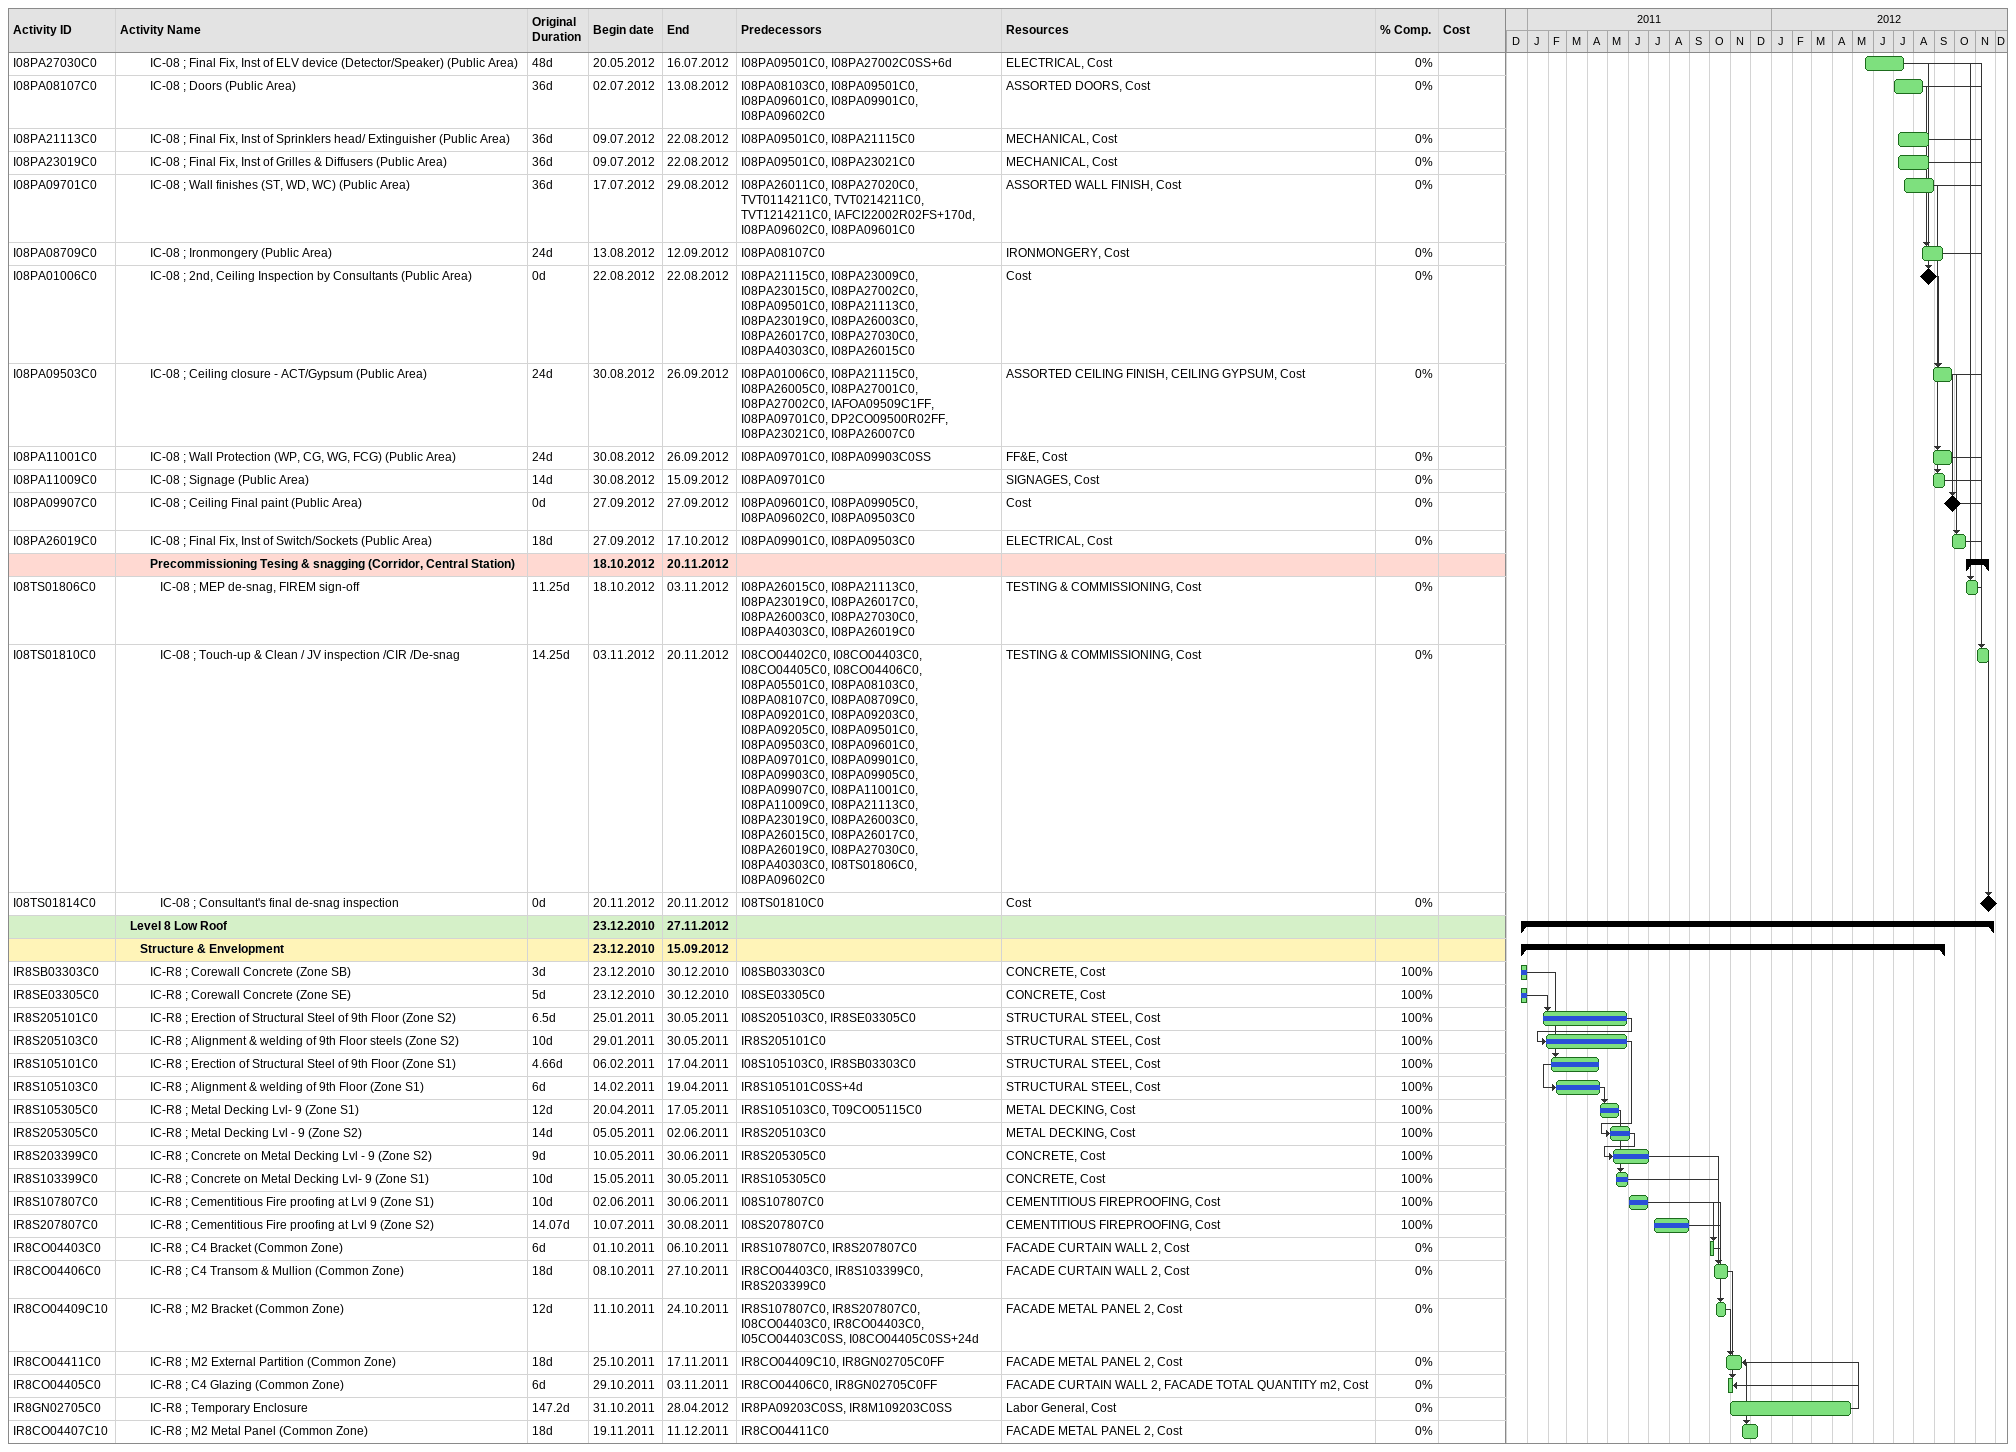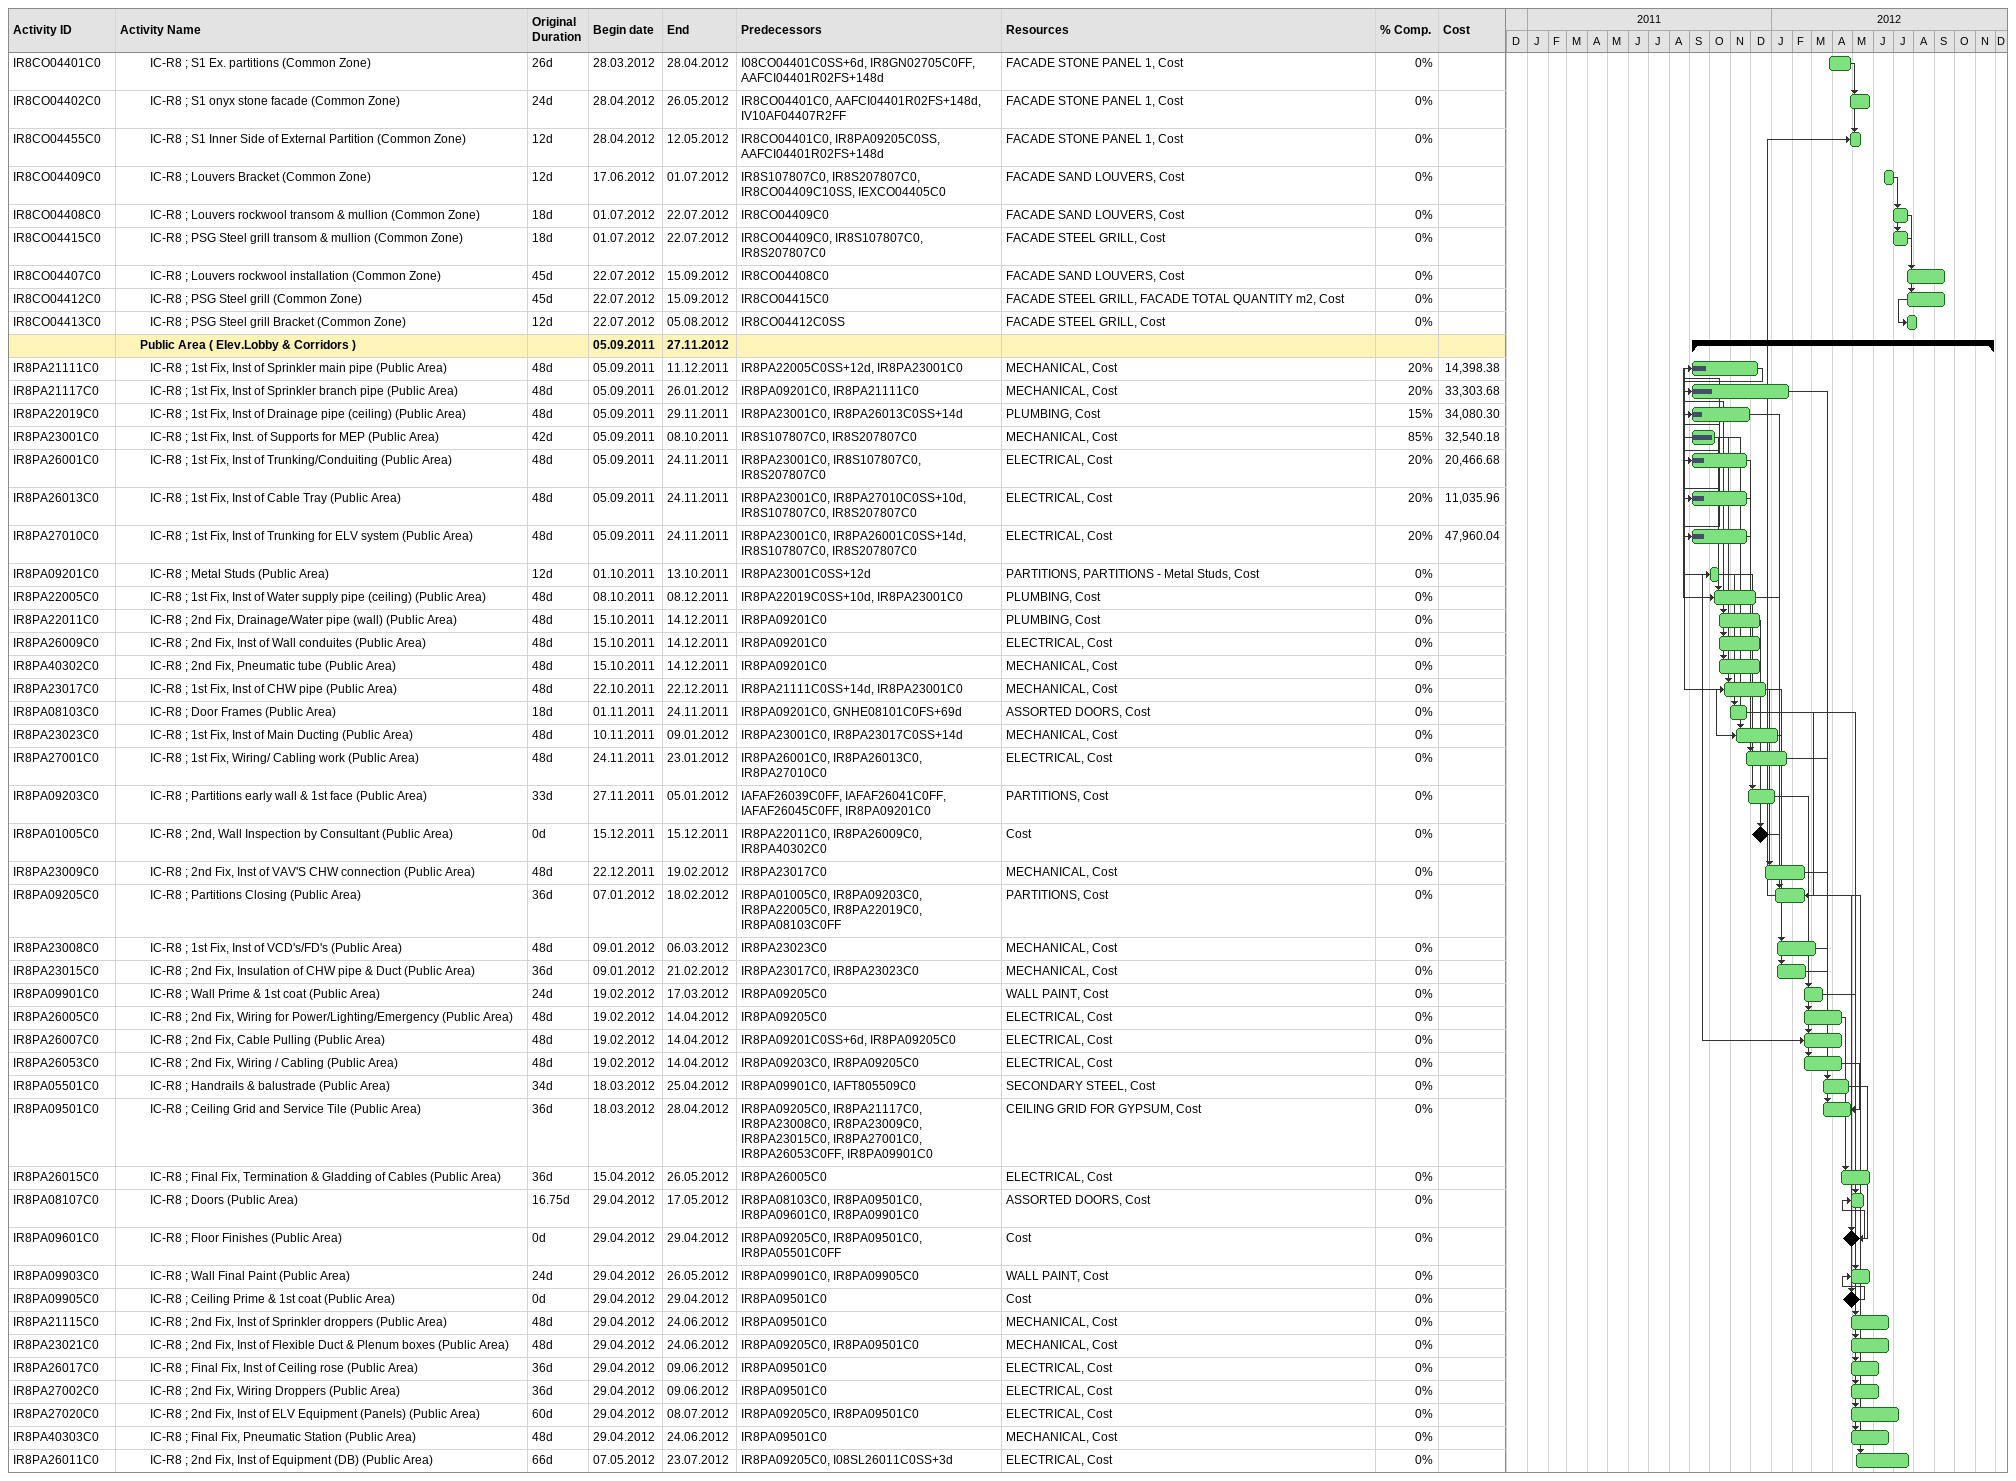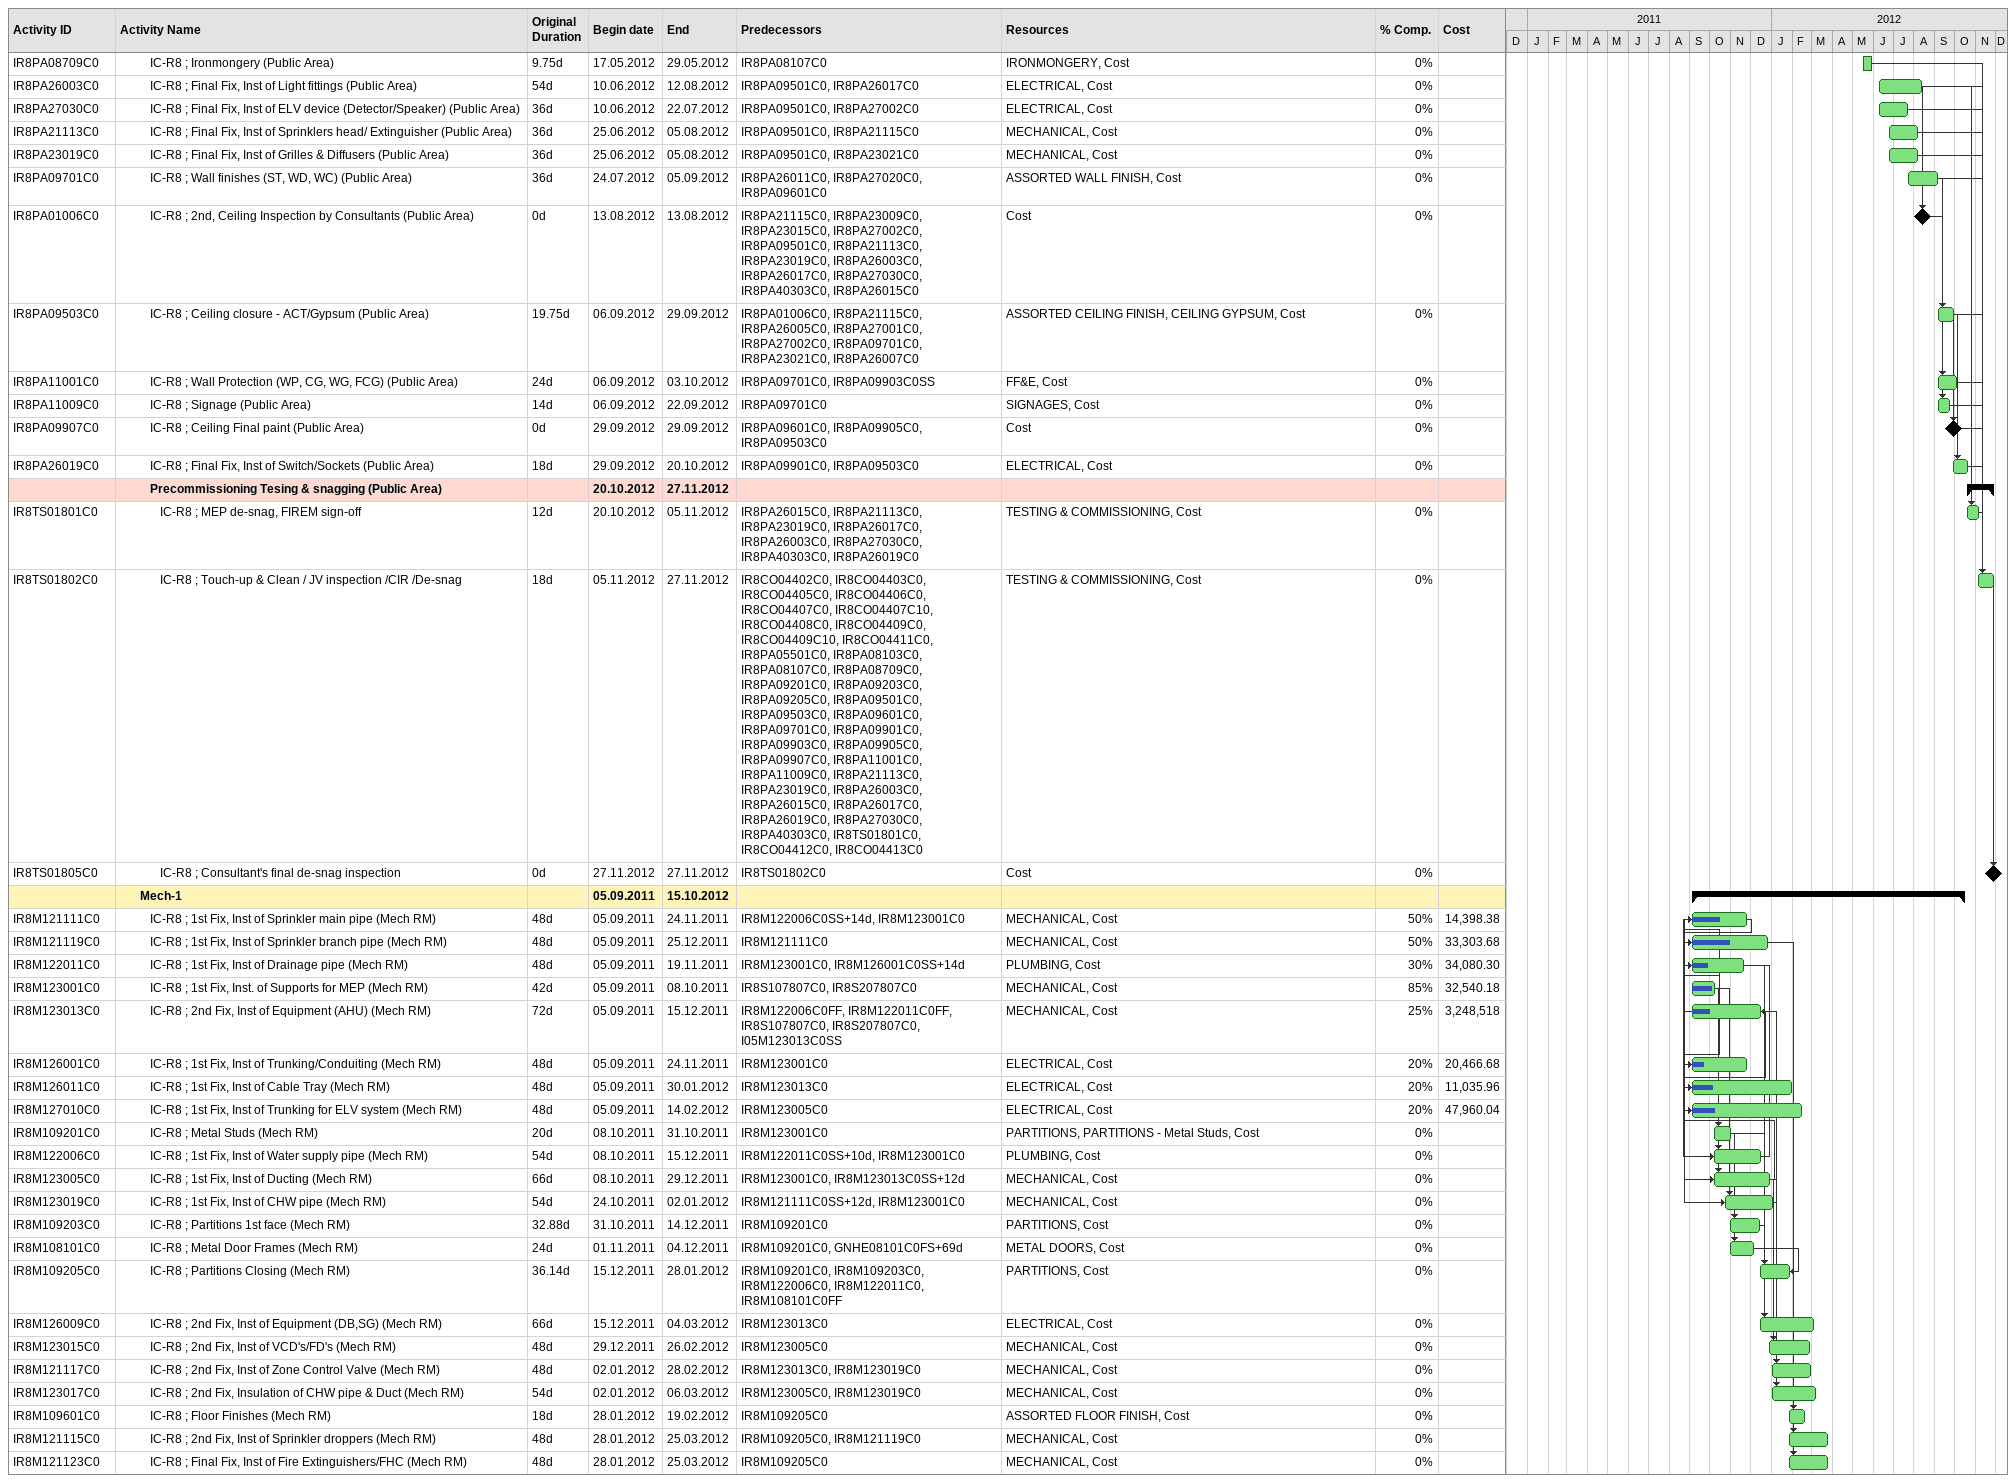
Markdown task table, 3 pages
| ID | Level | Task | Original duration | Start | Finish | Predecessors | Resources | % complete | Cost |
|---|---|---|---|---|---|---|---|---|---|
| I08PA27030C0 | 4 | IC-08 ; Final Fix, Inst of ELV device (Detector/Speaker) (Public Area) | 48d | 2012-05-20 | 2012-07-16 | I08PA09501C0, I08PA27002C0SS+6d | ELECTRICAL, Cost | 0 |  |
| I08PA08107C0 | 4 | IC-08 ; Doors (Public Area) | 36d | 2012-07-02 | 2012-08-13 | I08PA08103C0, I08PA09501C0, I08PA09601C0, I08PA09901C0, I08PA09602C0 | ASSORTED DOORS, Cost | 0 |  |
| I08PA21113C0 | 4 | IC-08 ; Final Fix, Inst of Sprinklers head/ Extinguisher (Public Area) | 36d | 2012-07-09 | 2012-08-22 | I08PA09501C0, I08PA21115C0 | MECHANICAL, Cost | 0 |  |
| I08PA23019C0 | 4 | IC-08 ; Final Fix, Inst of Grilles & Diffusers (Public Area) | 36d | 2012-07-09 | 2012-08-22 | I08PA09501C0, I08PA23021C0 | MECHANICAL, Cost | 0 |  |
| I08PA09701C0 | 4 | IC-08 ; Wall finishes (ST, WD, WC) (Public Area) | 36d | 2012-07-17 | 2012-08-29 | I08PA26011C0, I08PA27020C0, TVT0114211C0, TVT0214211C0, TVT1214211C0, IAFCI22002R02FS+170d, I08PA09602C0, I08PA09601C0 | ASSORTED WALL FINISH, Cost | 0 |  |
| I08PA08709C0 | 4 | IC-08 ; Ironmongery (Public Area) | 24d | 2012-08-13 | 2012-09-12 | I08PA08107C0 | IRONMONGERY, Cost | 0 |  |
| I08PA01006C0 | 4 | IC-08 ; 2nd, Ceiling Inspection by Consultants (Public Area) | 0d | 2012-08-22 | 2012-08-22 | I08PA21115C0, I08PA23009C0, I08PA23015C0, I08PA27002C0, I08PA09501C0, I08PA21113C0, I08PA23019C0, I08PA26003C0, I08PA26017C0, I08PA27030C0, I08PA40303C0, I08PA26015C0 | Cost | 0 |  |
| I08PA09503C0 | 4 | IC-08 ; Ceiling closure - ACT/Gypsum (Public Area) | 24d | 2012-08-30 | 2012-09-26 | I08PA01006C0, I08PA21115C0, I08PA26005C0, I08PA27001C0, I08PA27002C0, IAFOA09509C1FF, I08PA09701C0, DP2CO09500R02FF, I08PA23021C0, I08PA26007C0 | ASSORTED CEILING FINISH, CEILING GYPSUM, Cost | 0 |  |
| I08PA11001C0 | 4 | IC-08 ; Wall Protection (WP, CG, WG, FCG) (Public Area) | 24d | 2012-08-30 | 2012-09-26 | I08PA09701C0, I08PA09903C0SS | FF&E, Cost | 0 |  |
| I08PA11009C0 | 4 | IC-08 ; Signage (Public Area) | 14d | 2012-08-30 | 2012-09-15 | I08PA09701C0 | SIGNAGES, Cost | 0 |  |
| I08PA09907C0 | 4 | IC-08 ; Ceiling Final paint (Public Area) | 0d | 2012-09-27 | 2012-09-27 | I08PA09601C0, I08PA09905C0, I08PA09602C0, I08PA09503C0 | Cost | 0 |  |
| I08PA26019C0 | 4 | IC-08 ; Final Fix, Inst of Switch/Sockets (Public Area) | 18d | 2012-09-27 | 2012-10-17 | I08PA09901C0, I08PA09503C0 | ELECTRICAL, Cost | 0 |  |
|  | 4 | **Precommissioning Tesing & snagging (Corridor, Central Station)** |  | 2012-10-18 | 2012-11-20 |  |  |  |  |
| I08TS01806C0 | 5 | IC-08 ; MEP de-snag, FIREM sign-off | 11.25d | 2012-10-18 | 2012-11-03 | I08PA26015C0, I08PA21113C0, I08PA23019C0, I08PA26017C0, I08PA26003C0, I08PA27030C0, I08PA40303C0, I08PA26019C0 | TESTING & COMMISSIONING, Cost | 0 |  |
| I08TS01810C0 | 5 | IC-08 ; Touch-up & Clean / JV inspection /CIR /De-snag | 14.25d | 2012-11-03 | 2012-11-20 | I08CO04402C0, I08CO04403C0, I08CO04405C0, I08CO04406C0, I08PA05501C0, I08PA08103C0, I08PA08107C0, I08PA08709C0, I08PA09201C0, I08PA09203C0, I08PA09205C0, I08PA09501C0, I08PA09503C0, I08PA09601C0, I08PA09701C0, I08PA09901C0, I08PA09903C0, I08PA09905C0, I08PA09907C0, I08PA11001C0, I08PA11009C0, I08PA21113C0, I08PA23019C0, I08PA26003C0, I08PA26015C0, I08PA26017C0, I08PA26019C0, I08PA27030C0, I08PA40303C0, I08TS01806C0, I08PA09602C0 | TESTING & COMMISSIONING, Cost | 0 |  |
| I08TS01814C0 | 5 | IC-08 ; Consultant's final de-snag inspection | 0d | 2012-11-20 | 2012-11-20 | I08TS01810C0 | Cost | 0 |  |
|  | 2 | **Level 8 Low Roof** |  | 2010-12-23 | 2012-11-27 |  |  |  |  |
|  | 3 | **Structure & Envelopment** |  | 2010-12-23 | 2012-09-15 |  |  |  |  |
| IR8SB03303C0 | 4 | IC-R8 ; Corewall Concrete (Zone SB) | 3d | 2010-12-23 | 2010-12-30 | I08SB03303C0 | CONCRETE, Cost | 100 |  |
| IR8SE03305C0 | 4 | IC-R8 ; Corewall Concrete (Zone SE) | 5d | 2010-12-23 | 2010-12-30 | I08SE03305C0 | CONCRETE, Cost | 100 |  |
| IR8S205101C0 | 4 | IC-R8 ; Erection of Structural Steel of 9th Floor (Zone S2) | 6.5d | 2011-01-25 | 2011-05-30 | I08S205103C0, IR8SE03305C0 | STRUCTURAL STEEL, Cost | 100 |  |
| IR8S205103C0 | 4 | IC-R8 ; Alignment & welding of 9th Floor steels (Zone S2) | 10d | 2011-01-29 | 2011-05-30 | IR8S205101C0 | STRUCTURAL STEEL, Cost | 100 |  |
| IR8S105101C0 | 4 | IC-R8 ; Erection of Structural Steel of 9th Floor (Zone S1) | 4.66d | 2011-02-06 | 2011-04-17 | I08S105103C0, IR8SB03303C0 | STRUCTURAL STEEL, Cost | 100 |  |
| IR8S105103C0 | 4 | IC-R8 ; Alignment & welding of 9th Floor (Zone S1) | 6d | 2011-02-14 | 2011-04-19 | IR8S105101C0SS+4d | STRUCTURAL STEEL, Cost | 100 |  |
| IR8S105305C0 | 4 | IC-R8 ; Metal Decking Lvl- 9 (Zone S1) | 12d | 2011-04-20 | 2011-05-17 | IR8S105103C0, T09CO05115C0 | METAL DECKING, Cost | 100 |  |
| IR8S205305C0 | 4 | IC-R8 ; Metal Decking Lvl - 9 (Zone S2) | 14d | 2011-05-05 | 2011-06-02 | IR8S205103C0 | METAL DECKING, Cost | 100 |  |
| IR8S203399C0 | 4 | IC-R8 ; Concrete on Metal Decking Lvl - 9 (Zone S2) | 9d | 2011-05-10 | 2011-06-30 | IR8S205305C0 | CONCRETE, Cost | 100 |  |
| IR8S103399C0 | 4 | IC-R8 ; Concrete on Metal Decking Lvl- 9 (Zone S1) | 10d | 2011-05-15 | 2011-05-30 | IR8S105305C0 | CONCRETE, Cost | 100 |  |
| IR8S107807C0 | 4 | IC-R8 ; Cementitious Fire proofing at Lvl 9 (Zone S1) | 10d | 2011-06-02 | 2011-06-30 | I08S107807C0 | CEMENTITIOUS FIREPROOFING, Cost | 100 |  |
| IR8S207807C0 | 4 | IC-R8 ; Cementitious Fire proofing at Lvl 9 (Zone S2) | 14.07d | 2011-07-10 | 2011-08-30 | I08S207807C0 | CEMENTITIOUS FIREPROOFING, Cost | 100 |  |
| IR8CO04403C0 | 4 | IC-R8 ; C4 Bracket (Common Zone) | 6d | 2011-10-01 | 2011-10-06 | IR8S107807C0, IR8S207807C0 | FACADE CURTAIN WALL 2, Cost | 0 |  |
| IR8CO04406C0 | 4 | IC-R8 ; C4 Transom & Mullion (Common Zone) | 18d | 2011-10-08 | 2011-10-27 | IR8CO04403C0, IR8S103399C0, IR8S203399C0 | FACADE CURTAIN WALL 2, Cost | 0 |  |
| IR8CO04409C10 | 4 | IC-R8 ; M2 Bracket (Common Zone) | 12d | 2011-10-11 | 2011-10-24 | IR8S107807C0, IR8S207807C0, I08CO04403C0, IR8CO04403C0, I05CO04403C0SS, I08CO04405C0SS+24d | FACADE METAL PANEL 2, Cost | 0 |  |
| IR8CO04411C0 | 4 | IC-R8 ; M2 External Partition (Common Zone) | 18d | 2011-10-25 | 2011-11-17 | IR8CO04409C10, IR8GN02705C0FF | FACADE METAL PANEL 2, Cost | 0 |  |
| IR8CO04405C0 | 4 | IC-R8 ; C4 Glazing (Common Zone) | 6d | 2011-10-29 | 2011-11-03 | IR8CO04406C0, IR8GN02705C0FF | FACADE CURTAIN WALL 2, FACADE TOTAL QUANTITY m2, Cost | 0 |  |
| IR8GN02705C0 | 4 | IC-R8 ; Temporary Enclosure | 147.2d | 2011-10-31 | 2012-04-28 | IR8PA09203C0SS, IR8M109203C0SS | Labor General, Cost | 0 |  |
| IR8CO04407C10 | 4 | IC-R8 ; M2 Metal Panel (Common Zone) | 18d | 2011-11-19 | 2011-12-11 | IR8CO04411C0 | FACADE METAL PANEL 2, Cost | 0 |  |
| IR8CO04401C0 | 4 | IC-R8 ; S1 Ex. partitions (Common Zone) | 26d | 2012-03-28 | 2012-04-28 | I08CO04401C0SS+6d, IR8GN02705C0FF, AAFCI04401R02FS+148d | FACADE STONE PANEL 1, Cost | 0 |  |
| IR8CO04402C0 | 4 | IC-R8 ; S1 onyx stone facade (Common Zone) | 24d | 2012-04-28 | 2012-05-26 | IR8CO04401C0, AAFCI04401R02FS+148d, IV10AF04407R2FF | FACADE STONE PANEL 1, Cost | 0 |  |
| IR8CO04455C0 | 4 | IC-R8 ; S1 Inner Side of External Partition (Common Zone) | 12d | 2012-04-28 | 2012-05-12 | IR8CO04401C0, IR8PA09205C0SS, AAFCI04401R02FS+148d | FACADE STONE PANEL 1, Cost | 0 |  |
| IR8CO04409C0 | 4 | IC-R8 ; Louvers Bracket (Common Zone) | 12d | 2012-06-17 | 2012-07-01 | IR8S107807C0, IR8S207807C0, IR8CO04409C10SS, IEXCO04405C0 | FACADE SAND LOUVERS, Cost | 0 |  |
| IR8CO04408C0 | 4 | IC-R8 ; Louvers rockwool transom & mullion (Common Zone) | 18d | 2012-07-01 | 2012-07-22 | IR8CO04409C0 | FACADE SAND LOUVERS, Cost | 0 |  |
| IR8CO04415C0 | 4 | IC-R8 ; PSG Steel grill transom & mullion (Common Zone) | 18d | 2012-07-01 | 2012-07-22 | IR8CO04409C0, IR8S107807C0, IR8S207807C0 | FACADE STEEL GRILL, Cost | 0 |  |
| IR8CO04407C0 | 4 | IC-R8 ; Louvers rockwool installation (Common Zone) | 45d | 2012-07-22 | 2012-09-15 | IR8CO04408C0 | FACADE SAND LOUVERS, Cost | 0 |  |
| IR8CO04412C0 | 4 | IC-R8 ; PSG Steel grill (Common Zone) | 45d | 2012-07-22 | 2012-09-15 | IR8CO04415C0 | FACADE STEEL GRILL, FACADE TOTAL QUANTITY m2, Cost | 0 |  |
| IR8CO04413C0 | 4 | IC-R8 ; PSG Steel grill Bracket (Common Zone) | 12d | 2012-07-22 | 2012-08-05 | IR8CO04412C0SS | FACADE STEEL GRILL, Cost | 0 |  |
|  | 3 | **Public Area ( Elev.Lobby & Corridors )** |  | 2011-09-05 | 2012-11-27 |  |  |  |  |
| IR8PA21111C0 | 4 | IC-R8 ; 1st Fix, Inst of Sprinkler main pipe (Public Area) | 48d | 2011-09-05 | 2011-12-11 | IR8PA22005C0SS+12d, IR8PA23001C0 | MECHANICAL, Cost | 20 | 14398.38 |
| IR8PA21117C0 | 4 | IC-R8 ; 1st Fix, Inst of Sprinkler branch pipe (Public Area) | 48d | 2011-09-05 | 2012-01-26 | IR8PA09201C0, IR8PA21111C0 | MECHANICAL, Cost | 20 | 33303.68 |
| IR8PA22019C0 | 4 | IC-R8 ; 1st Fix, Inst of Drainage pipe (ceiling) (Public Area) | 48d | 2011-09-05 | 2011-11-29 | IR8PA23001C0, IR8PA26013C0SS+14d | PLUMBING, Cost | 15 | 34080.30 |
| IR8PA23001C0 | 4 | IC-R8 ; 1st Fix, Inst. of Supports for MEP (Public Area) | 42d | 2011-09-05 | 2011-10-08 | IR8S107807C0, IR8S207807C0 | MECHANICAL, Cost | 85 | 32540.18 |
| IR8PA26001C0 | 4 | IC-R8 ; 1st Fix, Inst of Trunking/Conduiting (Public Area) | 48d | 2011-09-05 | 2011-11-24 | IR8PA23001C0, IR8S107807C0, IR8S207807C0 | ELECTRICAL, Cost | 20 | 20466.68 |
| IR8PA26013C0 | 4 | IC-R8 ; 1st Fix, Inst of Cable Tray (Public Area) | 48d | 2011-09-05 | 2011-11-24 | IR8PA23001C0, IR8PA27010C0SS+10d, IR8S107807C0, IR8S207807C0 | ELECTRICAL, Cost | 20 | 11035.96 |
| IR8PA27010C0 | 4 | IC-R8 ; 1st Fix, Inst of Trunking for ELV system (Public Area) | 48d | 2011-09-05 | 2011-11-24 | IR8PA23001C0, IR8PA26001C0SS+14d, IR8S107807C0, IR8S207807C0 | ELECTRICAL, Cost | 20 | 47960.04 |
| IR8PA09201C0 | 4 | IC-R8 ; Metal Studs (Public Area) | 12d | 2011-10-01 | 2011-10-13 | IR8PA23001C0SS+12d | PARTITIONS, PARTITIONS - Metal Studs, Cost | 0 |  |
| IR8PA22005C0 | 4 | IC-R8 ; 1st Fix, Inst of Water supply pipe (ceiling) (Public Area) | 48d | 2011-10-08 | 2011-12-08 | IR8PA22019C0SS+10d, IR8PA23001C0 | PLUMBING, Cost | 0 |  |
| IR8PA22011C0 | 4 | IC-R8 ; 2nd Fix, Drainage/Water pipe (wall) (Public Area) | 48d | 2011-10-15 | 2011-12-14 | IR8PA09201C0 | PLUMBING, Cost | 0 |  |
| IR8PA26009C0 | 4 | IC-R8 ; 2nd Fix, Inst of Wall conduites (Public Area) | 48d | 2011-10-15 | 2011-12-14 | IR8PA09201C0 | ELECTRICAL, Cost | 0 |  |
| IR8PA40302C0 | 4 | IC-R8 ; 2nd Fix, Pneumatic tube (Public Area) | 48d | 2011-10-15 | 2011-12-14 | IR8PA09201C0 | MECHANICAL, Cost | 0 |  |
| IR8PA23017C0 | 4 | IC-R8 ; 1st Fix, Inst of CHW pipe (Public Area) | 48d | 2011-10-22 | 2011-12-22 | IR8PA21111C0SS+14d, IR8PA23001C0 | MECHANICAL, Cost | 0 |  |
| IR8PA08103C0 | 4 | IC-R8 ; Door Frames (Public Area) | 18d | 2011-11-01 | 2011-11-24 | IR8PA09201C0, GNHE08101C0FS+69d | ASSORTED DOORS, Cost | 0 |  |
| IR8PA23023C0 | 4 | IC-R8 ; 1st Fix, Inst of Main Ducting (Public Area) | 48d | 2011-11-10 | 2012-01-09 | IR8PA23001C0, IR8PA23017C0SS+14d | MECHANICAL, Cost | 0 |  |
| IR8PA27001C0 | 4 | IC-R8 ; 1st Fix, Wiring/ Cabling work (Public Area) | 48d | 2011-11-24 | 2012-01-23 | IR8PA26001C0, IR8PA26013C0, IR8PA27010C0 | ELECTRICAL, Cost | 0 |  |
| IR8PA09203C0 | 4 | IC-R8 ; Partitions early wall & 1st face (Public Area) | 33d | 2011-11-27 | 2012-01-05 | IAFAF26039C0FF, IAFAF26041C0FF, IAFAF26045C0FF, IR8PA09201C0 | PARTITIONS, Cost | 0 |  |
| IR8PA01005C0 | 4 | IC-R8 ; 2nd, Wall Inspection by Consultant (Public Area) | 0d | 2011-12-15 | 2011-12-15 | IR8PA22011C0, IR8PA26009C0, IR8PA40302C0 | Cost | 0 |  |
| IR8PA23009C0 | 4 | IC-R8 ; 2nd Fix, Inst of VAV'S CHW connection (Public Area) | 48d | 2011-12-22 | 2012-02-19 | IR8PA23017C0 | MECHANICAL, Cost | 0 |  |
| IR8PA09205C0 | 4 | IC-R8 ; Partitions Closing (Public Area) | 36d | 2012-01-07 | 2012-02-18 | IR8PA01005C0, IR8PA09203C0, IR8PA22005C0, IR8PA22019C0, IR8PA08103C0FF | PARTITIONS, Cost | 0 |  |
| IR8PA23008C0 | 4 | IC-R8 ; 1st Fix, Inst of VCD's/FD's (Public Area) | 48d | 2012-01-09 | 2012-03-06 | IR8PA23023C0 | MECHANICAL, Cost | 0 |  |
| IR8PA23015C0 | 4 | IC-R8 ; 2nd Fix, Insulation of CHW pipe & Duct (Public Area) | 36d | 2012-01-09 | 2012-02-21 | IR8PA23017C0, IR8PA23023C0 | MECHANICAL, Cost | 0 |  |
| IR8PA09901C0 | 4 | IC-R8 ; Wall Prime & 1st coat (Public Area) | 24d | 2012-02-19 | 2012-03-17 | IR8PA09205C0 | WALL PAINT, Cost | 0 |  |
| IR8PA26005C0 | 4 | IC-R8 ; 2nd Fix, Wiring for Power/Lighting/Emergency (Public Area) | 48d | 2012-02-19 | 2012-04-14 | IR8PA09205C0 | ELECTRICAL, Cost | 0 |  |
| IR8PA26007C0 | 4 | IC-R8 ; 2nd Fix, Cable Pulling (Public Area) | 48d | 2012-02-19 | 2012-04-14 | IR8PA09201C0SS+6d, IR8PA09205C0 | ELECTRICAL, Cost | 0 |  |
| IR8PA26053C0 | 4 | IC-R8 ; 2nd Fix, Wiring / Cabling (Public Area) | 48d | 2012-02-19 | 2012-04-14 | IR8PA09203C0, IR8PA09205C0 | ELECTRICAL, Cost | 0 |  |
| IR8PA05501C0 | 4 | IC-R8 ; Handrails & balustrade (Public Area) | 34d | 2012-03-18 | 2012-04-25 | IR8PA09901C0, IAFT805509C0 | SECONDARY STEEL, Cost | 0 |  |
| IR8PA09501C0 | 4 | IC-R8 ; Ceiling Grid and Service Tile (Public Area) | 36d | 2012-03-18 | 2012-04-28 | IR8PA09205C0, IR8PA21117C0, IR8PA23008C0, IR8PA23009C0, IR8PA23015C0, IR8PA27001C0, IR8PA26053C0FF, IR8PA09901C0 | CEILING GRID FOR GYPSUM, Cost | 0 |  |
| IR8PA26015C0 | 4 | IC-R8 ; Final Fix, Termination & Gladding of Cables (Public Area) | 36d | 2012-04-15 | 2012-05-26 | IR8PA26005C0 | ELECTRICAL, Cost | 0 |  |
| IR8PA08107C0 | 4 | IC-R8 ; Doors (Public Area) | 16.75d | 2012-04-29 | 2012-05-17 | IR8PA08103C0, IR8PA09501C0, IR8PA09601C0, IR8PA09901C0 | ASSORTED DOORS, Cost | 0 |  |
| IR8PA09601C0 | 4 | IC-R8 ; Floor Finishes (Public Area) | 0d | 2012-04-29 | 2012-04-29 | IR8PA09205C0, IR8PA09501C0, IR8PA05501C0FF | Cost | 0 |  |
| IR8PA09903C0 | 4 | IC-R8 ; Wall Final Paint (Public Area) | 24d | 2012-04-29 | 2012-05-26 | IR8PA09901C0, IR8PA09905C0 | WALL PAINT, Cost | 0 |  |
| IR8PA09905C0 | 4 | IC-R8 ; Ceiling Prime & 1st coat (Public Area) | 0d | 2012-04-29 | 2012-04-29 | IR8PA09501C0 | Cost | 0 |  |
| IR8PA21115C0 | 4 | IC-R8 ; 2nd Fix, Inst of Sprinkler droppers (Public Area) | 48d | 2012-04-29 | 2012-06-24 | IR8PA09501C0 | MECHANICAL, Cost | 0 |  |
| IR8PA23021C0 | 4 | IC-R8 ; 2nd Fix, Inst of Flexible Duct & Plenum boxes (Public Area) | 48d | 2012-04-29 | 2012-06-24 | IR8PA09205C0, IR8PA09501C0 | MECHANICAL, Cost | 0 |  |
| IR8PA26017C0 | 4 | IC-R8 ; Final Fix, Inst of Ceiling rose (Public Area) | 36d | 2012-04-29 | 2012-06-09 | IR8PA09501C0 | ELECTRICAL, Cost | 0 |  |
| IR8PA27002C0 | 4 | IC-R8 ; 2nd Fix, Wiring Droppers (Public Area) | 36d | 2012-04-29 | 2012-06-09 | IR8PA09501C0 | ELECTRICAL, Cost | 0 |  |
| IR8PA27020C0 | 4 | IC-R8 ; 2nd Fix, Inst of ELV Equipment (Panels) (Public Area) | 60d | 2012-04-29 | 2012-07-08 | IR8PA09205C0, IR8PA09501C0 | ELECTRICAL, Cost | 0 |  |
| IR8PA40303C0 | 4 | IC-R8 ; Final Fix, Pneumatic Station (Public Area) | 48d | 2012-04-29 | 2012-06-24 | IR8PA09501C0 | MECHANICAL, Cost | 0 |  |
| IR8PA26011C0 | 4 | IC-R8 ; 2nd Fix, Inst of Equipment (DB) (Public Area) | 66d | 2012-05-07 | 2012-07-23 | IR8PA09205C0, I08SL26011C0SS+3d | ELECTRICAL, Cost | 0 |  |
| IR8PA08709C0 | 4 | IC-R8 ; Ironmongery (Public Area) | 9.75d | 2012-05-17 | 2012-05-29 | IR8PA08107C0 | IRONMONGERY, Cost | 0 |  |
| IR8PA26003C0 | 4 | IC-R8 ; Final Fix, Inst of Light fittings (Public Area) | 54d | 2012-06-10 | 2012-08-12 | IR8PA09501C0, IR8PA26017C0 | ELECTRICAL, Cost | 0 |  |
| IR8PA27030C0 | 4 | IC-R8 ; Final Fix, Inst of ELV device (Detector/Speaker) (Public Area) | 36d | 2012-06-10 | 2012-07-22 | IR8PA09501C0, IR8PA27002C0 | ELECTRICAL, Cost | 0 |  |
| IR8PA21113C0 | 4 | IC-R8 ; Final Fix, Inst of Sprinklers head/ Extinguisher (Public Area) | 36d | 2012-06-25 | 2012-08-05 | IR8PA09501C0, IR8PA21115C0 | MECHANICAL, Cost | 0 |  |
| IR8PA23019C0 | 4 | IC-R8 ; Final Fix, Inst of Grilles & Diffusers (Public Area) | 36d | 2012-06-25 | 2012-08-05 | IR8PA09501C0, IR8PA23021C0 | MECHANICAL, Cost | 0 |  |
| IR8PA09701C0 | 4 | IC-R8 ; Wall finishes (ST, WD, WC) (Public Area) | 36d | 2012-07-24 | 2012-09-05 | IR8PA26011C0, IR8PA27020C0, IR8PA09601C0 | ASSORTED WALL FINISH, Cost | 0 |  |
| IR8PA01006C0 | 4 | IC-R8 ; 2nd, Ceiling Inspection by Consultants (Public Area) | 0d | 2012-08-13 | 2012-08-13 | IR8PA21115C0, IR8PA23009C0, IR8PA23015C0, IR8PA27002C0, IR8PA09501C0, IR8PA21113C0, IR8PA23019C0, IR8PA26003C0, IR8PA26017C0, IR8PA27030C0, IR8PA40303C0, IR8PA26015C0 | Cost | 0 |  |
| IR8PA09503C0 | 4 | IC-R8 ; Ceiling closure - ACT/Gypsum (Public Area) | 19.75d | 2012-09-06 | 2012-09-29 | IR8PA01006C0, IR8PA21115C0, IR8PA26005C0, IR8PA27001C0, IR8PA27002C0, IR8PA09701C0, IR8PA23021C0, IR8PA26007C0 | ASSORTED CEILING FINISH, CEILING GYPSUM, Cost | 0 |  |
| IR8PA11001C0 | 4 | IC-R8 ; Wall Protection (WP, CG, WG, FCG) (Public Area) | 24d | 2012-09-06 | 2012-10-03 | IR8PA09701C0, IR8PA09903C0SS | FF&E, Cost | 0 |  |
| IR8PA11009C0 | 4 | IC-R8 ; Signage (Public Area) | 14d | 2012-09-06 | 2012-09-22 | IR8PA09701C0 | SIGNAGES, Cost | 0 |  |
| IR8PA09907C0 | 4 | IC-R8 ; Ceiling Final paint (Public Area) | 0d | 2012-09-29 | 2012-09-29 | IR8PA09601C0, IR8PA09905C0, IR8PA09503C0 | Cost | 0 |  |
| IR8PA26019C0 | 4 | IC-R8 ; Final Fix, Inst of Switch/Sockets (Public Area) | 18d | 2012-09-29 | 2012-10-20 | IR8PA09901C0, IR8PA09503C0 | ELECTRICAL, Cost | 0 |  |
|  | 4 | **Precommissioning Tesing & snagging (Public Area)** |  | 2012-10-20 | 2012-11-27 |  |  |  |  |
| IR8TS01801C0 | 5 | IC-R8 ; MEP de-snag, FIREM sign-off | 12d | 2012-10-20 | 2012-11-05 | IR8PA26015C0, IR8PA21113C0, IR8PA23019C0, IR8PA26017C0, IR8PA26003C0, IR8PA27030C0, IR8PA40303C0, IR8PA26019C0 | TESTING & COMMISSIONING, Cost | 0 |  |
| IR8TS01802C0 | 5 | IC-R8 ; Touch-up & Clean / JV inspection /CIR /De-snag | 18d | 2012-11-05 | 2012-11-27 | IR8CO04402C0, IR8CO04403C0, IR8CO04405C0, IR8CO04406C0, IR8CO04407C0, IR8CO04407C10, IR8CO04408C0, IR8CO04409C0, IR8CO04409C10, IR8CO04411C0, IR8PA05501C0, IR8PA08103C0, IR8PA08107C0, IR8PA08709C0, IR8PA09201C0, IR8PA09203C0, IR8PA09205C0, IR8PA09501C0, IR8PA09503C0, IR8PA09601C0, IR8PA09701C0, IR8PA09901C0, IR8PA09903C0, IR8PA09905C0, IR8PA09907C0, IR8PA11001C0, IR8PA11009C0, IR8PA21113C0, IR8PA23019C0, IR8PA26003C0, IR8PA26015C0, IR8PA26017C0, IR8PA26019C0, IR8PA27030C0, IR8PA40303C0, IR8TS01801C0, IR8CO04412C0, IR8CO04413C0 | TESTING & COMMISSIONING, Cost | 0 |  |
| IR8TS01805C0 | 5 | IC-R8 ; Consultant's final de-snag inspection | 0d | 2012-11-27 | 2012-11-27 | IR8TS01802C0 | Cost | 0 |  |
|  | 3 | **Mech-1** |  | 2011-09-05 | 2012-10-15 |  |  |  |  |
| IR8M121111C0 | 4 | IC-R8 ; 1st Fix, Inst of Sprinkler main pipe (Mech RM) | 48d | 2011-09-05 | 2011-11-24 | IR8M122006C0SS+14d, IR8M123001C0 | MECHANICAL, Cost | 50 | 14398.38 |
| IR8M121119C0 | 4 | IC-R8 ; 1st Fix, Inst of Sprinkler branch pipe (Mech RM) | 48d | 2011-09-05 | 2011-12-25 | IR8M121111C0 | MECHANICAL, Cost | 50 | 33303.68 |
| IR8M122011C0 | 4 | IC-R8 ; 1st Fix, Inst of Drainage pipe (Mech RM) | 48d | 2011-09-05 | 2011-11-19 | IR8M123001C0, IR8M126001C0SS+14d | PLUMBING, Cost | 30 | 34080.30 |
| IR8M123001C0 | 4 | IC-R8 ; 1st Fix, Inst. of Supports for MEP (Mech RM) | 42d | 2011-09-05 | 2011-10-08 | IR8S107807C0, IR8S207807C0 | MECHANICAL, Cost | 85 | 32540.18 |
| IR8M123013C0 | 4 | IC-R8 ; 2nd Fix, Inst of Equipment (AHU) (Mech RM) | 72d | 2011-09-05 | 2011-12-15 | IR8M122006C0FF, IR8M122011C0FF, IR8S107807C0, IR8S207807C0, I05M123013C0SS | MECHANICAL, Cost | 25 | 3248518 |
| IR8M126001C0 | 4 | IC-R8 ; 1st Fix, Inst of Trunking/Conduiting (Mech RM) | 48d | 2011-09-05 | 2011-11-24 | IR8M123001C0 | ELECTRICAL, Cost | 20 | 20466.68 |
| IR8M126011C0 | 4 | IC-R8 ; 1st Fix, Inst of Cable Tray (Mech RM) | 48d | 2011-09-05 | 2012-01-30 | IR8M123013C0 | ELECTRICAL, Cost | 20 | 11035.96 |
| IR8M127010C0 | 4 | IC-R8 ; 1st Fix, Inst of Trunking for ELV system (Mech RM) | 48d | 2011-09-05 | 2012-02-14 | IR8M123005C0 | ELECTRICAL, Cost | 20 | 47960.04 |
| IR8M109201C0 | 4 | IC-R8 ; Metal Studs (Mech RM) | 20d | 2011-10-08 | 2011-10-31 | IR8M123001C0 | PARTITIONS, PARTITIONS - Metal Studs, Cost | 0 |  |
| IR8M122006C0 | 4 | IC-R8 ; 1st Fix, Inst of Water supply pipe (Mech RM) | 54d | 2011-10-08 | 2011-12-15 | IR8M122011C0SS+10d, IR8M123001C0 | PLUMBING, Cost | 0 |  |
| IR8M123005C0 | 4 | IC-R8 ; 1st Fix, Inst of Ducting (Mech RM) | 66d | 2011-10-08 | 2011-12-29 | IR8M123001C0, IR8M123013C0SS+12d | MECHANICAL, Cost | 0 |  |
| IR8M123019C0 | 4 | IC-R8 ; 1st Fix, Inst of CHW pipe (Mech RM) | 54d | 2011-10-24 | 2012-01-02 | IR8M121111C0SS+12d, IR8M123001C0 | MECHANICAL, Cost | 0 |  |
| IR8M109203C0 | 4 | IC-R8 ; Partitions 1st face (Mech RM) | 32.88d | 2011-10-31 | 2011-12-14 | IR8M109201C0 | PARTITIONS, Cost | 0 |  |
| IR8M108101C0 | 4 | IC-R8 ; Metal Door Frames (Mech RM) | 24d | 2011-11-01 | 2011-12-04 | IR8M109201C0, GNHE08101C0FS+69d | METAL DOORS, Cost | 0 |  |
| IR8M109205C0 | 4 | IC-R8 ; Partitions Closing (Mech RM) | 36.14d | 2011-12-15 | 2012-01-28 | IR8M109201C0, IR8M109203C0, IR8M122006C0, IR8M122011C0, IR8M108101C0FF | PARTITIONS, Cost | 0 |  |
| IR8M126009C0 | 4 | IC-R8 ; 2nd Fix, Inst of Equipment (DB,SG) (Mech RM) | 66d | 2011-12-15 | 2012-03-04 | IR8M123013C0 | ELECTRICAL, Cost | 0 |  |
| IR8M123015C0 | 4 | IC-R8 ; 2nd Fix, Inst of VCD's/FD's (Mech RM) | 48d | 2011-12-29 | 2012-02-26 | IR8M123005C0 | MECHANICAL, Cost | 0 |  |
| IR8M121117C0 | 4 | IC-R8 ; 2nd Fix, Inst of Zone Control Valve (Mech RM) | 48d | 2012-01-02 | 2012-02-28 | IR8M123013C0, IR8M123019C0 | MECHANICAL, Cost | 0 |  |
| IR8M123017C0 | 4 | IC-R8 ; 2nd Fix, Insulation of CHW pipe & Duct (Mech RM) | 54d | 2012-01-02 | 2012-03-06 | IR8M123005C0, IR8M123019C0 | MECHANICAL, Cost | 0 |  |
| IR8M109601C0 | 4 | IC-R8 ; Floor Finishes (Mech RM) | 18d | 2012-01-28 | 2012-02-19 | IR8M109205C0 | ASSORTED FLOOR FINISH, Cost | 0 |  |
| IR8M121115C0 | 4 | IC-R8 ; 2nd Fix, Inst of Sprinkler droppers (Mech RM) | 48d | 2012-01-28 | 2012-03-25 | IR8M109205C0, IR8M121119C0 | MECHANICAL, Cost | 0 |  |
| IR8M121123C0 | 4 | IC-R8 ; Final Fix, Inst of Fire Extinguishers/FHC (Mech RM) | 48d | 2012-01-28 | 2012-03-25 | IR8M109205C0 | MECHANICAL, Cost | 0 |  |
